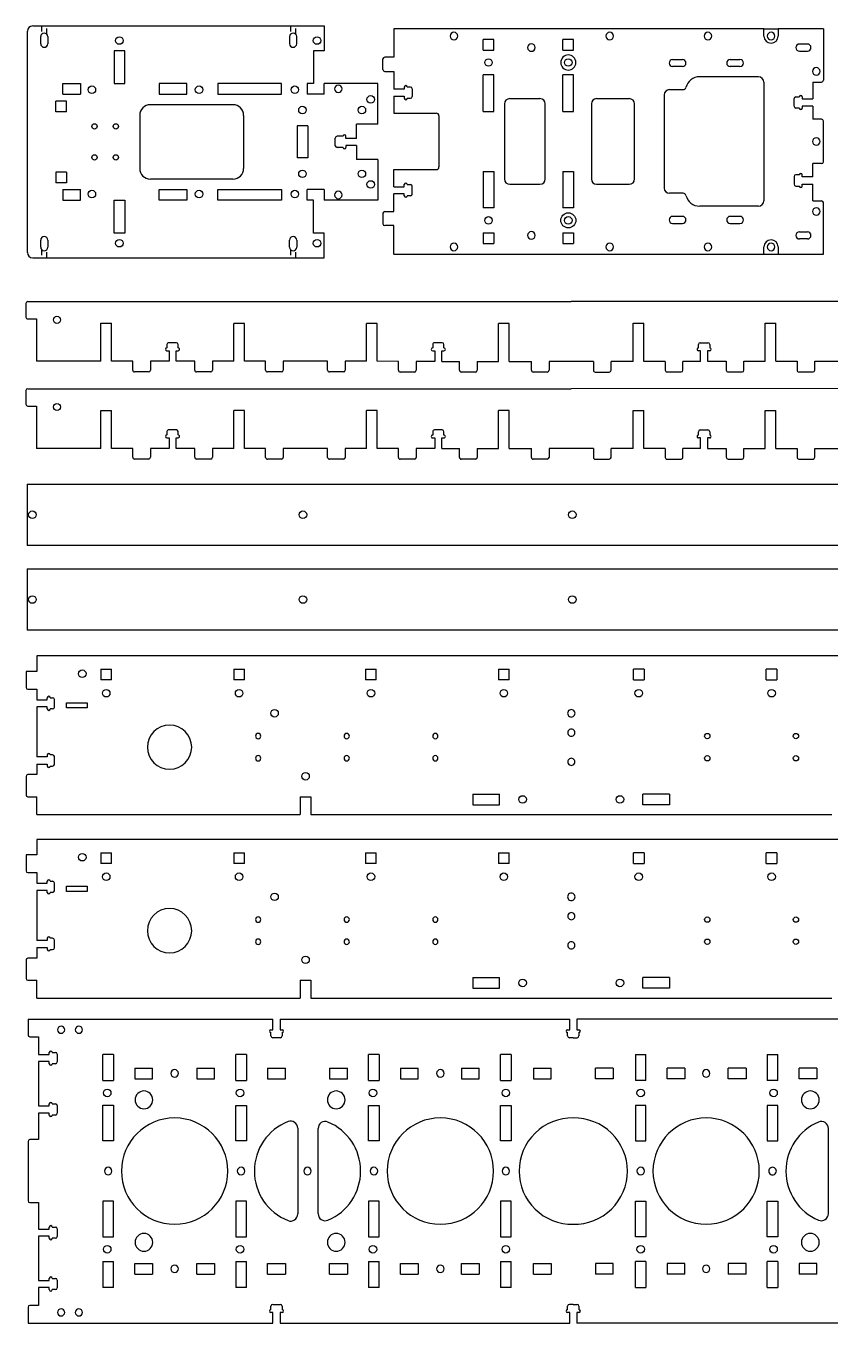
# Model space of a CAD drawing. Header units: millimetres. Extents: x 161 to 1651, y 3490 to 4979.
# Drawn here: x 161 to 1069, y 3490 to 4954 of the extents above; entities that cross this region are included whole.
import ezdxf

# ---------------------------------------------------------------- set-up
doc = ezdxf.new("R2010")
doc.units = ezdxf.units.MM
doc.linetypes.add('HIDDEN', pattern=[9.525, 6.35, -3.175])
doc.layers.get('0').update_dxf_attribs({"color": 253, "lineweight": 70, "true_color": 0x8faf8f})
doc.layers.add('1', color=7, linetype='Continuous')
doc.layers.add('Hidden', color=48, linetype='HIDDEN', lineweight=70, true_color=0x483a05)

msp = doc.modelspace()

# ---------------------------------------------------------------- linework, layer by layer
at = {"color": 48, "lineweight": -3, "true_color": 0x483a05}
for p, q in [((162.6, 4698), (162.6, 4947.7)), ((168.6, 4953.7), (497.6, 4953.7)), ((497.6, 4953.7), (497.6, 4925.7)), ((994.1, 4950.3), (576.1, 4950.3)), ((576.1, 4950.3), (576.1, 4918.4)), ((994.1, 4942.3), (994.1, 4950.3)), ((994.1, 4950.3), (1010.1, 4950.3)), ((1061.1, 4950.3), (1010.1, 4950.3)), ((1010.1, 4950.3), (1010.1, 4942.3)), ((1061.1, 4950.3), (1061.1, 4892.4)), ((177.6, 4933.6), (177.6, 4941.6)), ((185.6, 4941.6), (185.6, 4933.6)), ((458.6, 4941.6), (458.6, 4933.6)), ((466.6, 4933.6), (466.6, 4941.6)), ((689.1, 4938.3), (677.1, 4938.3)), ((677.1, 4926.4), (677.1, 4938.3)), ((689.1, 4926.4), (689.1, 4938.3)), ((779.2, 4938.3), (767.2, 4938.3)), ((767.2, 4926.4), (767.2, 4938.3)), ((779.2, 4926.4), (779.2, 4938.3)), ((1043.1, 4933.3), (1034.1, 4933.3)), ((260.5, 4925.7), (260.5, 4888.7)), ((272.5, 4925.7), (260.5, 4925.7)), ((272.5, 4888.7), (272.5, 4925.7)), ((497.6, 4925.7), (485.6, 4925.7)), ((485.6, 4925.7), (485.6, 4888.7)), ((576.1, 4918.4), (566, 4918.4)), ((677.1, 4926.4), (689.1, 4926.4)), ((767.2, 4926.4), (779.2, 4926.4)), ((1034.1, 4925.3), (1043.1, 4925.3)), ((564, 4904.4), (564, 4916.4)), ((891, 4915.8), (902, 4915.8)), ((902, 4907.8), (891, 4907.8)), ((956, 4915.8), (967, 4915.8)), ((967, 4907.8), (956, 4907.8)), ((566, 4902.4), (576.1, 4902.4)), ((576.1, 4902.4), (576.1, 4882.3)), ((689.1, 4898.4), (677.1, 4898.4)), ((677.1, 4857.3), (677.1, 4898.4)), ((689.1, 4857.3), (689.1, 4898.4)), ((767.2, 4857.3), (767.2, 4898.4)), ((779.2, 4898.4), (767.2, 4898.4)), ((779.2, 4857.3), (779.2, 4898.4)), ((987.9, 4896.3), (921.5, 4896.3)), ((993.9, 4890.3), (993.9, 4756.3)), ((1049.1, 4890.4), (1049.1, 4871.3)), ((1049.1, 4890.4), (1059.1, 4890.4)), ((202.6, 4888.7), (222.6, 4888.7)), ((202.6, 4876.7), (202.6, 4888.7)), ((202.6, 4876.7), (222.6, 4876.7)), ((222.6, 4888.7), (222.6, 4876.7)), ((260.5, 4888.7), (272.5, 4888.7)), ((342.5, 4888.7), (311.5, 4888.7)), ((311.5, 4888.7), (311.5, 4876.7)), ((311.5, 4876.7), (342.5, 4876.7)), ((342.5, 4876.7), (342.5, 4888.7)), ((449.6, 4888.7), (377.4, 4888.7)), ((377.4, 4888.7), (377.4, 4876.7)), ((377.4, 4876.7), (449.6, 4876.7)), ((449.6, 4876.7), (449.6, 4888.7)), ((485.6, 4888.7), (478.6, 4888.7)), ((478.6, 4888.7), (478.6, 4876.7)), ((497.6, 4876.7), (478.6, 4876.7)), ((558.2, 4888.7), (497.6, 4888.7)), ((497.6, 4876.7), (497.6, 4888.7)), ((558.2, 4842.8), (558.2, 4888.7)), ((588.1, 4882.3), (576.1, 4882.3)), ((576.1, 4874.3), (588.1, 4874.3)), ((576.1, 4874.3), (576.1, 4855.2)), ((588.1, 4884.7), (588.1, 4882.3)), ((588.1, 4874.3), (588.1, 4872)), ((595.1, 4884.7), (591.3, 4884.7)), ((597.1, 4882.7), (597.1, 4874)), ((881.5, 4875.8), (881.5, 4770.8)), ((887.5, 4881.8), (903, 4881.8)), ((206.6, 4868.8), (194.6, 4868.8)), ((194.6, 4856.8), (194.6, 4868.8)), ((206.6, 4856.8), (206.6, 4868.8)), ((394.7, 4864.8), (301.4, 4864.8)), ((591.3, 4872), (595.1, 4872)), ((701.1, 4865.7), (701.1, 4781)), ((707.1, 4871.7), (741.2, 4871.7)), ((747.2, 4781), (747.2, 4865.7)), ((799.2, 4865.7), (799.2, 4781)), ((805.2, 4871.7), (842, 4871.7)), ((848, 4781), (848, 4865.7)), ((1028.1, 4863), (1028.1, 4871.7)), ((1030.1, 4873.7), (1033.9, 4873.7)), ((1033.9, 4861), (1030.1, 4861)), ((1037.1, 4873.7), (1037.1, 4871.3)), ((1037.1, 4871.3), (1049.1, 4871.3)), ((1049.1, 4863.3), (1037.1, 4863.3)), ((1037.1, 4863.3), (1037.1, 4861)), ((1049.1, 4863.3), (1049.1, 4848.3)), ((206.6, 4856.8), (194.6, 4856.8)), ((289.4, 4852.8), (289.4, 4792.8)), ((406.7, 4852.8), (406.7, 4792.8)), ((576.1, 4855.2), (624.1, 4855.2)), ((627.1, 4852.2), (627.1, 4794.5)), ((677.1, 4857.3), (689.1, 4857.3)), ((767.2, 4857.3), (779.2, 4857.3)), ((1059.1, 4848.3), (1049.1, 4848.3)), ((1061.1, 4800.3), (1061.1, 4846.3)), ((479.1, 4840.8), (467.1, 4840.8)), ((467.1, 4840.8), (467.1, 4804.8)), ((479.1, 4840.8), (479.1, 4804.8)), ((558.2, 4842.8), (534.2, 4842.8)), ((534.2, 4826.8), (534.2, 4842.8)), ((510.2, 4818.5), (510.2, 4827.2)), ((519, 4829.2), (512.2, 4829.2)), ((519, 4816.5), (512.2, 4816.5)), ((522.2, 4826.8), (522.2, 4829.2)), ((534.2, 4826.8), (522.2, 4826.8)), ((534.2, 4818.8), (522.2, 4818.8)), ((522.2, 4818.8), (522.2, 4816.5)), ((534.2, 4818.8), (534.2, 4802.8)), ((479.1, 4804.8), (467.1, 4804.8)), ((558.2, 4802.8), (534.2, 4802.8)), ((558.2, 4802.8), (558.2, 4757)), ((194.6, 4788.8), (194.6, 4776.8)), ((206.6, 4788.8), (194.6, 4788.8)), ((206.6, 4788.8), (206.6, 4776.8)), ((576.1, 4791.5), (624.1, 4791.5)), ((576.1, 4772.3), (576.1, 4791.5)), ((677.1, 4789.3), (689.1, 4789.3)), ((677.1, 4789.3), (677.1, 4748.3)), ((689.1, 4789.3), (689.1, 4748.3)), ((767.2, 4789.3), (767.2, 4748.3)), ((767.2, 4789.3), (779.2, 4789.3)), ((779.2, 4789.3), (779.2, 4748.3)), ((1049.1, 4783.3), (1049.1, 4798.3)), ((1059.1, 4798.3), (1049.1, 4798.3)), ((206.6, 4776.8), (194.6, 4776.8)), ((394.7, 4780.8), (301.4, 4780.8)), ((576.1, 4772.3), (588.1, 4772.3)), ((588.1, 4772.3), (588.1, 4774.7)), ((591.3, 4774.7), (595.1, 4774.7)), ((597.1, 4764), (597.1, 4772.7)), ((707.1, 4775), (741.2, 4775)), ((805.2, 4775), (842, 4775)), ((1028.1, 4783.7), (1028.1, 4775)), ((1033.9, 4785.7), (1030.1, 4785.7)), ((1030.1, 4773), (1033.9, 4773)), ((1037.1, 4783.3), (1037.1, 4785.7)), ((1049.1, 4783.3), (1037.1, 4783.3)), ((1037.1, 4775.3), (1049.1, 4775.3)), ((1037.1, 4773), (1037.1, 4775.3)), ((1049.1, 4756.3), (1049.1, 4775.3)), ((202.6, 4769), (202.6, 4757)), ((202.6, 4769), (222.6, 4769)), ((222.6, 4757), (222.6, 4769)), ((311.5, 4769), (342.5, 4769)), ((311.5, 4757), (311.5, 4769)), ((342.5, 4769), (342.5, 4757)), ((377.4, 4757), (377.4, 4769)), ((377.4, 4769), (449.6, 4769)), ((449.6, 4769), (449.6, 4757)), ((478.6, 4757), (478.6, 4769)), ((497.6, 4769), (478.6, 4769)), ((497.6, 4769), (497.6, 4757)), ((588.1, 4764.3), (576.1, 4764.3)), ((576.1, 4744.3), (576.1, 4764.3)), ((588.1, 4762), (588.1, 4764.3)), ((595.1, 4762), (591.3, 4762)), ((903, 4764.8), (887.5, 4764.8)), ((202.6, 4757), (222.6, 4757)), ((260.5, 4757), (272.5, 4757)), ((260.5, 4720), (260.5, 4757)), ((272.5, 4757), (272.5, 4720)), ((342.5, 4757), (311.5, 4757)), ((449.6, 4757), (377.4, 4757)), ((485.6, 4757), (478.6, 4757)), ((485.6, 4720), (485.6, 4757)), ((558.2, 4757), (497.6, 4757)), ((566, 4744.3), (576.1, 4744.3)), ((689.1, 4748.3), (677.1, 4748.3)), ((779.2, 4748.3), (767.2, 4748.3)), ((987.9, 4750.3), (921.5, 4750.3)), ((1049.1, 4756.3), (1059.1, 4756.3)), ((1061.1, 4696.3), (1061.1, 4754.3)), ((564, 4742.3), (564, 4730.3)), ((576.1, 4728.3), (566, 4728.3)), ((576.1, 4696.3), (576.1, 4728.3)), ((902, 4738.8), (891, 4738.8)), ((891, 4730.8), (902, 4730.8)), ((967, 4738.8), (956, 4738.8)), ((956, 4730.8), (967, 4730.8)), ((272.5, 4720), (260.5, 4720)), ((497.6, 4720), (485.6, 4720)), ((497.6, 4692), (497.6, 4720)), ((677.1, 4720.3), (689.1, 4720.3)), ((677.1, 4720.3), (677.1, 4708.3)), ((689.1, 4720.3), (689.1, 4708.3)), ((767.2, 4720.3), (779.2, 4720.3)), ((767.2, 4720.3), (767.2, 4708.3)), ((779.2, 4720.3), (779.2, 4708.3)), ((1034.1, 4721.3), (1043.1, 4721.3)), ((1043.1, 4713.3), (1034.1, 4713.3)), ((177.6, 4704), (177.6, 4712)), ((185.6, 4712), (185.6, 4704)), ((458.6, 4704), (458.6, 4712)), ((466.6, 4712), (466.6, 4704)), ((677.1, 4708.3), (689.1, 4708.3)), ((767.2, 4708.3), (779.2, 4708.3)), ((994.1, 4696.3), (994.1, 4704.3)), ((1010.1, 4704.3), (1010.1, 4696.3)), ((168.6, 4692), (497.6, 4692)), ((576.1, 4696.3), (994.1, 4696.3)), ((994.1, 4696.3), (1010.1, 4696.3)), ((1010.1, 4696.3), (1061.1, 4696.3))]:
    msp.add_line(p, q, dxfattribs=at)
at = {"color": 158, "lineweight": -3, "true_color": 0x052648}
for p, q in [((162.2, 4436.7), (1393.2, 4436.7)), ((162.2, 4436.7), (162.2, 4367.5)), ((1393.2, 4367.5), (162.2, 4367.5)), ((162.2, 4341), (1393.2, 4341)), ((162.2, 4341), (162.2, 4271.9)), ((1393.2, 4271.9), (162.2, 4271.9)), ((1380.1, 4242.7), (173.1, 4242.7)), ((173.1, 4242.7), (173.1, 4225.2)), ((173.1, 4225.2), (161.1, 4225.2)), ((161.1, 4225.2), (161.1, 4207.2)), ((245.6, 4227.7), (245.6, 4215.7)), ((245.6, 4227.7), (257.6, 4227.7)), ((257.6, 4215.7), (245.6, 4215.7)), ((257.6, 4215.7), (257.6, 4227.7)), ((395.6, 4227.7), (395.6, 4215.7)), ((395.6, 4227.7), (407.6, 4227.7)), ((407.6, 4215.7), (395.6, 4215.7)), ((407.6, 4215.7), (407.6, 4227.7)), ((544.4, 4227.7), (544.4, 4215.7)), ((544.4, 4227.7), (556.4, 4227.7)), ((556.4, 4215.7), (544.4, 4215.7)), ((556.4, 4215.7), (556.4, 4227.7)), ((694.4, 4227.7), (694.4, 4215.7)), ((694.4, 4227.7), (706.4, 4227.7)), ((706.4, 4215.7), (694.4, 4215.7)), ((706.4, 4215.7), (706.4, 4227.7)), ((846.7, 4215.7), (846.7, 4227.7)), ((858.7, 4227.7), (846.7, 4227.7)), ((846.7, 4215.7), (858.7, 4215.7)), ((858.7, 4227.7), (858.7, 4215.7)), ((996.7, 4215.7), (996.7, 4227.7)), ((1008.7, 4227.7), (996.7, 4227.7)), ((996.7, 4215.7), (1008.7, 4215.7)), ((1008.7, 4227.7), (1008.7, 4215.7)), ((163.1, 4205.2), (173.1, 4205.2)), ((173.1, 4205.2), (173.1, 4193.2)), ((173.1, 4193.2), (185.1, 4193.2)), ((185.1, 4193.2), (185.1, 4195.6)), ((188.3, 4195.6), (191.1, 4195.6)), ((193.1, 4184.9), (193.1, 4193.6)), ((206.7, 4184), (206.7, 4190)), ((206.7, 4190), (230.2, 4190)), ((230.2, 4190), (230.2, 4184)), ((185.1, 4185.2), (173.1, 4185.2)), ((173.1, 4185.2), (173.1, 4128.8)), ((185.1, 4182.9), (185.1, 4185.2)), ((191.1, 4182.9), (188.3, 4182.9)), ((230.2, 4184), (206.7, 4184)), ((185.1, 4128.8), (173.1, 4128.8)), ((185.1, 4131.1), (185.1, 4128.8)), ((191.1, 4131.1), (188.3, 4131.1)), ((193.1, 4120.4), (193.1, 4129.1)), ((173.1, 4120.8), (185.1, 4120.8)), ((173.1, 4120.8), (173.1, 4108.8)), ((185.1, 4120.8), (185.1, 4118.4)), ((188.3, 4118.4), (191.1, 4118.4)), ((161.1, 4106.8), (161.1, 4085.8)), ((173.1, 4108.8), (163.1, 4108.8)), ((665.6, 4086.8), (665.6, 4074.8)), ((665.6, 4086.8), (695.6, 4086.8)), ((695.6, 4074.8), (695.6, 4086.8)), ((887.5, 4086.8), (857.5, 4086.8)), ((857.5, 4074.8), (857.5, 4086.8)), ((887.5, 4086.8), (887.5, 4074.8)), ((163.1, 4083.8), (173.1, 4083.8)), ((173.1, 4063.8), (173.1, 4083.8)), ((470.6, 4083.8), (470.6, 4063.8)), ((470.6, 4083.8), (482.6, 4083.8)), ((482.6, 4083.8), (482.6, 4063.8)), ((665.6, 4074.8), (695.6, 4074.8)), ((887.5, 4074.8), (857.5, 4074.8)), ((173.1, 4063.8), (470.6, 4063.8)), ((482.6, 4063.8), (1070.6, 4063.8)), ((1380.1, 4035.6), (173.1, 4035.6)), ((173.1, 4035.6), (173.1, 4018.2)), ((173.1, 4018.2), (161.1, 4018.2)), ((161.1, 4018.2), (161.1, 4000.2)), ((245.6, 4020.6), (245.6, 4008.6)), ((245.6, 4020.6), (257.6, 4020.6)), ((257.6, 4008.6), (257.6, 4020.6)), ((395.6, 4020.6), (395.6, 4008.6)), ((395.6, 4020.6), (407.6, 4020.6)), ((407.6, 4008.6), (407.6, 4020.6)), ((544.4, 4020.6), (544.4, 4008.6)), ((544.4, 4020.6), (556.4, 4020.6)), ((556.4, 4008.6), (556.4, 4020.6)), ((694.4, 4020.6), (694.4, 4008.6)), ((694.4, 4020.6), (706.4, 4020.6)), ((706.4, 4008.6), (706.4, 4020.6)), ((846.7, 4008.6), (846.7, 4020.6)), ((858.7, 4020.6), (846.7, 4020.6)), ((858.7, 4020.6), (858.7, 4008.6)), ((996.7, 4008.6), (996.7, 4020.6)), ((1008.7, 4020.6), (996.7, 4020.6)), ((1008.7, 4020.6), (1008.7, 4008.6)), ((163.1, 3998.2), (173.1, 3998.2)), ((173.1, 3998.2), (173.1, 3986.2)), ((257.6, 4008.6), (245.6, 4008.6)), ((407.6, 4008.6), (395.6, 4008.6)), ((556.4, 4008.6), (544.4, 4008.6)), ((706.4, 4008.6), (694.4, 4008.6)), ((846.7, 4008.6), (858.7, 4008.6)), ((996.7, 4008.6), (1008.7, 4008.6)), ((173.1, 3986.2), (185.1, 3986.2)), ((185.1, 3986.2), (185.1, 3988.5)), ((188.3, 3988.5), (191.1, 3988.5)), ((193.1, 3977.8), (193.1, 3986.5)), ((206.7, 3976.9), (206.7, 3982.9)), ((206.7, 3982.9), (230.2, 3982.9)), ((230.2, 3982.9), (230.2, 3976.9)), ((185.1, 3978.2), (173.1, 3978.2)), ((173.1, 3978.2), (173.1, 3921.7)), ((185.1, 3975.8), (185.1, 3978.2)), ((191.1, 3975.8), (188.3, 3975.8)), ((230.2, 3976.9), (206.7, 3976.9)), ((185.1, 3924.1), (185.1, 3921.7)), ((191.1, 3924.1), (188.3, 3924.1)), ((185.1, 3921.7), (173.1, 3921.7)), ((173.1, 3913.7), (185.1, 3913.7)), ((173.1, 3913.7), (173.1, 3901.7)), ((185.1, 3913.7), (185.1, 3911.4)), ((188.3, 3911.4), (191.1, 3911.4)), ((193.1, 3913.4), (193.1, 3922.1)), ((161.1, 3899.7), (161.1, 3878.7)), ((173.1, 3901.7), (163.1, 3901.7)), ((665.6, 3879.7), (665.6, 3867.7)), ((665.6, 3879.7), (695.6, 3879.7)), ((695.6, 3867.7), (695.6, 3879.7)), ((887.5, 3879.7), (857.5, 3879.7)), ((857.5, 3867.7), (857.5, 3879.7)), ((887.5, 3879.7), (887.5, 3867.7)), ((163.1, 3876.7), (173.1, 3876.7)), ((173.1, 3856.7), (173.1, 3876.7)), ((470.6, 3876.7), (470.6, 3856.7)), ((470.6, 3876.7), (482.6, 3876.7)), ((482.6, 3876.7), (482.6, 3856.7)), ((665.6, 3867.7), (695.6, 3867.7)), ((887.5, 3867.7), (857.5, 3867.7)), ((173.1, 3856.7), (470.6, 3856.7)), ((482.6, 3856.7), (1070.6, 3856.7)), ((163.3, 3832.9), (439.8, 3832.9)), ((163.3, 3832.9), (163.3, 3814.9)), ((437.5, 3820.9), (439.8, 3820.9)), ((439.8, 3820.9), (439.8, 3832.9)), ((447.8, 3832.9), (447.8, 3820.9)), ((447.8, 3832.9), (774.8, 3832.9)), ((447.8, 3820.9), (450.2, 3820.9)), ((772.4, 3820.9), (774.8, 3820.9)), ((774.8, 3820.9), (774.8, 3832.9)), ((1109.8, 3832.9), (782.9, 3832.9)), ((782.9, 3832.9), (782.9, 3820.9)), ((782.9, 3820.9), (785.2, 3820.9)), ((165.3, 3812.9), (175.3, 3812.9)), ((175.3, 3812.9), (175.3, 3792.9)), ((437.5, 3813.9), (437.5, 3817.7)), ((448.2, 3811.9), (439.5, 3811.9)), ((450.2, 3817.7), (450.2, 3813.9)), ((772.4, 3813.9), (772.4, 3817.7)), ((778.8, 3811.9), (774.4, 3811.9)), ((778.8, 3811.9), (783.2, 3811.9)), ((785.2, 3817.7), (785.2, 3813.9)), ((175.3, 3792.9), (187.3, 3792.9)), ((187.3, 3792.9), (187.3, 3795.3)), ((190.5, 3795.3), (194.3, 3795.3)), ((196.3, 3793.3), (196.3, 3784.6)), ((259.8, 3793), (247.8, 3793)), ((247.8, 3763.7), (247.8, 3793)), ((259.8, 3793), (259.8, 3763.7)), ((397.8, 3763.6), (397.8, 3792.9)), ((409.8, 3792.9), (397.8, 3792.9)), ((409.8, 3792.9), (409.8, 3763.6)), ((559.8, 3792.9), (547.8, 3792.9)), ((547.8, 3763.6), (547.8, 3792.9)), ((559.8, 3792.9), (559.8, 3763.6)), ((708.7, 3792.9), (696.7, 3792.9)), ((696.7, 3763.6), (696.7, 3792.9)), ((708.7, 3792.9), (708.7, 3763.6)), ((848.9, 3792.9), (848.9, 3763.6)), ((848.9, 3792.9), (860.9, 3792.9)), ((860.9, 3763.6), (860.9, 3792.9)), ((997.8, 3792.9), (997.8, 3763.6)), ((997.8, 3792.9), (1009.8, 3792.9)), ((1009.8, 3763.6), (1009.8, 3792.9)), ((187.3, 3784.9), (175.3, 3784.9)), ((175.3, 3784.9), (175.3, 3734.9)), ((187.3, 3782.6), (187.3, 3784.9)), ((194.3, 3782.6), (190.5, 3782.6)), ((283.8, 3777.7), (283.8, 3765.7)), ((283.8, 3777.7), (303.8, 3777.7)), ((303.8, 3765.7), (303.8, 3777.7)), ((353.8, 3777.7), (353.8, 3765.7)), ((353.8, 3777.7), (373.8, 3777.7)), ((373.8, 3765.7), (373.8, 3777.7)), ((433.8, 3777.7), (433.8, 3765.7)), ((433.8, 3777.7), (453.8, 3777.7)), ((453.8, 3765.7), (453.8, 3777.7)), ((503.8, 3777.7), (503.8, 3765.7)), ((503.8, 3777.7), (523.8, 3777.7)), ((523.8, 3765.7), (523.8, 3777.7)), ((583.8, 3777.7), (603.8, 3777.7)), ((583.8, 3777.7), (583.8, 3765.7)), ((603.8, 3765.7), (603.8, 3777.7)), ((652.7, 3777.7), (652.7, 3765.7)), ((652.7, 3777.7), (672.7, 3777.7)), ((672.7, 3765.7), (672.7, 3777.7)), ((733.8, 3777.7), (753.8, 3777.7)), ((733.8, 3777.7), (733.8, 3765.7)), ((753.8, 3765.7), (753.8, 3777.7)), ((803.8, 3765.7), (803.8, 3777.7)), ((823.8, 3777.7), (803.8, 3777.7)), ((823.8, 3777.7), (823.8, 3765.7)), ((904.9, 3777.7), (884.9, 3777.7)), ((884.9, 3765.7), (884.9, 3777.7)), ((904.9, 3777.7), (904.9, 3765.7)), ((953.8, 3765.7), (953.8, 3777.7)), ((973.8, 3777.7), (953.8, 3777.7)), ((973.8, 3777.7), (973.8, 3765.7)), ((1053.8, 3777.7), (1033.8, 3777.7)), ((1033.8, 3765.7), (1033.8, 3777.7)), ((1053.8, 3777.7), (1053.8, 3765.7)), ((247.8, 3763.7), (259.8, 3763.7)), ((283.8, 3765.7), (303.8, 3765.7)), ((353.8, 3765.7), (373.8, 3765.7)), ((397.8, 3763.6), (409.8, 3763.6)), ((433.8, 3765.7), (453.8, 3765.7)), ((503.8, 3765.7), (523.8, 3765.7)), ((547.8, 3763.6), (559.8, 3763.6)), ((583.8, 3765.7), (603.8, 3765.7)), ((652.7, 3765.7), (672.7, 3765.7)), ((696.7, 3763.6), (708.7, 3763.6)), ((733.8, 3765.7), (753.8, 3765.7)), ((823.8, 3765.7), (803.8, 3765.7)), ((860.9, 3763.6), (848.9, 3763.6)), ((904.9, 3765.7), (884.9, 3765.7)), ((973.8, 3765.7), (953.8, 3765.7)), ((1009.8, 3763.6), (997.8, 3763.6)), ((1053.8, 3765.7), (1033.8, 3765.7)), ((175.3, 3734.9), (187.3, 3734.9)), ((187.3, 3734.9), (187.3, 3737.3)), ((190.5, 3737.3), (194.3, 3737.3)), ((196.3, 3735.3), (196.3, 3726.6)), ((247.8, 3735.7), (259.8, 3735.7)), ((247.8, 3695.5), (247.8, 3735.7)), ((259.8, 3735.7), (259.8, 3695.5)), ((397.8, 3735.6), (409.8, 3735.6)), ((397.8, 3695.4), (397.8, 3735.6)), ((409.8, 3735.6), (409.8, 3695.4)), ((547.8, 3735.6), (559.8, 3735.6)), ((547.8, 3695.4), (547.8, 3735.6)), ((559.8, 3735.6), (559.8, 3695.4)), ((696.7, 3735.6), (708.7, 3735.6)), ((696.7, 3695.4), (696.7, 3735.6)), ((708.7, 3735.6), (708.7, 3695.4)), ((848.9, 3735.6), (848.9, 3695.4)), ((860.9, 3735.6), (848.9, 3735.6)), ((860.9, 3695.4), (860.9, 3735.6)), ((997.8, 3735.6), (997.8, 3695.4)), ((1009.8, 3735.6), (997.8, 3735.6)), ((1009.8, 3695.4), (1009.8, 3735.6)), ((187.3, 3726.9), (175.3, 3726.9)), ((175.3, 3726.9), (175.3, 3696.9)), ((187.3, 3724.6), (187.3, 3726.9)), ((194.3, 3724.6), (190.5, 3724.6)), ((467.8, 3709.8), (467.8, 3613)), ((490.8, 3613.4), (490.8, 3709.4)), ((1066.8, 3613.4), (1066.8, 3709.4)), ((163.3, 3694.9), (163.3, 3661.4)), ((175.3, 3696.9), (165.3, 3696.9)), ((259.8, 3695.5), (247.8, 3695.5)), ((409.8, 3695.4), (397.8, 3695.4)), ((559.8, 3695.4), (547.8, 3695.4)), ((708.7, 3695.4), (696.7, 3695.4)), ((848.9, 3695.4), (860.9, 3695.4)), ((997.8, 3695.4), (1009.8, 3695.4)), ((163.3, 3661.4), (163.3, 3627.9)), ((165.3, 3625.9), (175.3, 3625.9)), ((175.3, 3625.9), (175.3, 3595.9)), ((259.8, 3627.4), (247.8, 3627.4)), ((247.8, 3627.4), (247.8, 3587.2)), ((259.8, 3587.2), (259.8, 3627.4)), ((409.8, 3627.4), (397.8, 3627.4)), ((397.8, 3627.4), (397.8, 3587.2)), ((409.8, 3587.2), (409.8, 3627.4)), ((559.8, 3627.4), (547.8, 3627.4)), ((547.8, 3627.4), (547.8, 3587.2)), ((559.8, 3587.2), (559.8, 3627.4)), ((708.7, 3627.4), (696.7, 3627.4)), ((696.7, 3627.4), (696.7, 3587.2)), ((708.7, 3587.2), (708.7, 3627.4)), ((848.9, 3587.2), (848.9, 3627.4)), ((848.9, 3627.4), (860.9, 3627.4)), ((860.9, 3627.4), (860.9, 3587.2)), ((997.8, 3587.2), (997.8, 3627.4)), ((997.8, 3627.4), (1009.8, 3627.4)), ((1009.8, 3627.4), (1009.8, 3587.2)), ((175.3, 3595.9), (187.3, 3595.9)), ((187.3, 3587.9), (175.3, 3587.9)), ((175.3, 3587.9), (175.3, 3537.9)), ((187.3, 3595.9), (187.3, 3598.3)), ((187.3, 3585.6), (187.3, 3587.9)), ((190.5, 3598.3), (194.3, 3598.3)), ((196.3, 3596.3), (196.3, 3587.6)), ((247.8, 3587.2), (259.8, 3587.2)), ((397.8, 3587.2), (409.8, 3587.2)), ((547.8, 3587.2), (559.8, 3587.2)), ((696.7, 3587.2), (708.7, 3587.2)), ((860.9, 3587.2), (848.9, 3587.2)), ((1009.8, 3587.2), (997.8, 3587.2)), ((194.3, 3585.6), (190.5, 3585.6)), ((247.8, 3559.2), (259.8, 3559.2)), ((247.8, 3559.2), (247.8, 3529.9)), ((259.8, 3529.9), (259.8, 3559.2)), ((283.8, 3545.1), (283.8, 3557.1)), ((283.8, 3557.1), (303.8, 3557.1)), ((303.8, 3557.1), (303.8, 3545.1)), ((353.8, 3545.1), (353.8, 3557.1)), ((353.8, 3557.1), (373.8, 3557.1)), ((373.8, 3557.1), (373.8, 3545.1)), ((397.8, 3559.2), (397.8, 3529.9)), ((397.8, 3559.2), (409.8, 3559.2)), ((409.8, 3529.9), (409.8, 3559.2)), ((433.8, 3545.1), (433.8, 3557.1)), ((433.8, 3557.1), (453.8, 3557.1)), ((453.8, 3557.1), (453.8, 3545.1)), ((503.8, 3545.1), (503.8, 3557.1)), ((503.8, 3557.1), (523.8, 3557.1)), ((523.8, 3557.1), (523.8, 3545.1)), ((547.8, 3559.2), (559.8, 3559.2)), ((547.8, 3559.2), (547.8, 3529.9)), ((559.8, 3529.9), (559.8, 3559.2)), ((583.8, 3557.1), (603.8, 3557.1)), ((583.8, 3545.1), (583.8, 3557.1)), ((603.8, 3557.1), (603.8, 3545.1)), ((652.7, 3545.1), (652.7, 3557.1)), ((652.7, 3557.1), (672.7, 3557.1)), ((672.7, 3557.1), (672.7, 3545.1)), ((696.7, 3559.2), (708.7, 3559.2)), ((696.7, 3559.2), (696.7, 3529.9)), ((708.7, 3529.9), (708.7, 3559.2)), ((733.8, 3557.1), (753.8, 3557.1)), ((733.8, 3545.1), (733.8, 3557.1)), ((753.8, 3557.1), (753.8, 3545.1)), ((803.8, 3557.1), (803.8, 3545.1)), ((823.8, 3557.1), (803.8, 3557.1)), ((823.8, 3545.1), (823.8, 3557.1)), ((848.9, 3529.9), (848.9, 3559.2)), ((860.9, 3559.2), (848.9, 3559.2)), ((860.9, 3559.2), (860.9, 3529.9)), ((904.9, 3557.1), (884.9, 3557.1)), ((884.9, 3557.1), (884.9, 3545.1)), ((904.9, 3545.1), (904.9, 3557.1)), ((953.8, 3557.1), (953.8, 3545.1)), ((973.8, 3557.1), (953.8, 3557.1)), ((973.8, 3545.1), (973.8, 3557.1)), ((997.8, 3529.9), (997.8, 3559.2)), ((1009.8, 3559.2), (997.8, 3559.2)), ((1009.8, 3559.2), (1009.8, 3529.9)), ((1053.8, 3557.1), (1033.8, 3557.1)), ((1033.8, 3557.1), (1033.8, 3545.1)), ((1053.8, 3545.1), (1053.8, 3557.1)), ((283.8, 3545.1), (303.8, 3545.1)), ((353.8, 3545.1), (373.8, 3545.1)), ((433.8, 3545.1), (453.8, 3545.1)), ((503.8, 3545.1), (523.8, 3545.1)), ((583.8, 3545.1), (603.8, 3545.1)), ((652.7, 3545.1), (672.7, 3545.1)), ((733.8, 3545.1), (753.8, 3545.1)), ((823.8, 3545.1), (803.8, 3545.1)), ((904.9, 3545.1), (884.9, 3545.1)), ((973.8, 3545.1), (953.8, 3545.1)), ((1053.8, 3545.1), (1033.8, 3545.1)), ((175.3, 3537.9), (187.3, 3537.9)), ((187.3, 3529.9), (175.3, 3529.9)), ((175.3, 3529.9), (175.3, 3509.9)), ((187.3, 3537.9), (187.3, 3540.3)), ((187.3, 3527.6), (187.3, 3529.9)), ((190.5, 3540.3), (194.3, 3540.3)), ((196.3, 3538.3), (196.3, 3529.6)), ((259.8, 3529.9), (247.8, 3529.9)), ((409.8, 3529.9), (397.8, 3529.9)), ((559.8, 3529.9), (547.8, 3529.9)), ((708.7, 3529.9), (696.7, 3529.9)), ((848.9, 3529.9), (860.9, 3529.9)), ((997.8, 3529.9), (1009.8, 3529.9)), ((194.3, 3527.6), (190.5, 3527.6)), ((163.3, 3507.9), (163.3, 3489.9)), ((175.3, 3509.9), (165.3, 3509.9)), ((437.5, 3505.1), (437.5, 3508.9)), ((439.8, 3501.9), (437.5, 3501.9)), ((439.5, 3510.9), (448.2, 3510.9)), ((439.8, 3489.9), (439.8, 3501.9)), ((447.8, 3501.9), (447.8, 3489.9)), ((450.2, 3501.9), (447.8, 3501.9)), ((450.2, 3508.9), (450.2, 3505.1)), ((772.4, 3505.1), (772.4, 3508.9)), ((774.8, 3501.9), (772.4, 3501.9)), ((778.8, 3510.9), (774.4, 3510.9)), ((774.8, 3489.9), (774.8, 3501.9)), ((778.8, 3510.9), (783.2, 3510.9)), ((782.9, 3501.9), (782.9, 3489.9)), ((785.2, 3501.9), (782.9, 3501.9)), ((785.2, 3508.9), (785.2, 3505.1)), ((163.3, 3489.9), (439.8, 3489.9)), ((447.8, 3489.9), (774.8, 3489.9)), ((1109.8, 3489.9), (782.9, 3489.9))]:
    msp.add_line(p, q, dxfattribs=at)
at = {"color": 48, "lineweight": -3, "true_color": 0x483a05}
for centre, radius in [((266.5, 4937.2), 4.25), ((489.6, 4937.2), 4.25), ((683.1, 4912.4), 4.25), ((773.2, 4912.4), 4.25), ((235.4, 4881.7), 4.25), ((356.4, 4881.7), 4.25), ((464.5, 4881.7), 4.25), ((550.2, 4870.8), 4.25), ((473.1, 4858.8), 4.25), ((540.2, 4858.8), 4.25), ((238.4, 4840.3), 3), ((262.4, 4840.3), 3), ((238.4, 4805.3), 3), ((262.4, 4805.3), 3), ((473.1, 4786.8), 4.25), ((540.2, 4786.8), 4.25), ((550.2, 4774.8), 4.25), ((235.4, 4764), 4.25), ((356.4, 4764), 4.25), ((464.5, 4764), 4.25), ((773.2, 4734.3), 8.5), ((683.1, 4734.3), 4.25), ((773.2, 4734.3), 4.25), ((266.5, 4708.5), 4.25), ((489.6, 4708.5), 4.25)]:
    msp.add_circle(centre, radius, dxfattribs=at)
at = {"color": 48, "lineweight": -3, "true_color": 0x483a05, "extrusion": (2.97153e-16, -6.51768e-15, -1)}
for centre, radius in [((-644.1, 4942.3), 4.25), ((-731.5, 4929.3), 4.25), ((-820, 4942.3), 4.25), ((-930.8, 4942.3), 4.25), ((-1002.1, 4942.3), 4.25), ((-773.2, 4912.4), 8.5), ((-1053.1, 4902.4), 4.25), ((-1053.1, 4823.3), 4.25), ((-1053.1, 4744.3), 4.25), ((-731.5, 4717.3), 4.25), ((-644.1, 4704.3), 4.25), ((-820, 4704.3), 4.25), ((-930.8, 4704.3), 4.25), ((-1002.1, 4704.3), 4.25)]:
    msp.add_circle(centre, radius, dxfattribs=at)
at = {"color": 48, "lineweight": -3, "true_color": 0x483a05, "extrusion": (7.51081e-17, -1.93112e-15, -1)}
for centre in [(-513.6, 4882.7), (-513.6, 4763)]:
    msp.add_circle(centre, 4.25, dxfattribs=at)
at = {"color": 158, "lineweight": -3, "true_color": 0x052648}
for centre, radius in [((168.2, 4402.1), 4.25), ((473.7, 4402.1), 4.25), ((777.7, 4402.1), 4.25), ((168.2, 4306.4), 4.25), ((473.7, 4306.4), 4.25), ((777.7, 4306.4), 4.25), ((224.6, 4222.7), 4.25), ((251.6, 4200.7), 4.25), ((401.6, 4200.7), 4.25), ((550.4, 4200.7), 4.25), ((700.4, 4200.7), 4.25), ((852.7, 4200.7), 4.25), ((1002.7, 4200.7), 4.25), ((441.6, 4178), 4.25), ((930.1, 4152.3), 3), ((1030.1, 4152.3), 3), ((930.1, 4127.3), 3), ((1030.1, 4127.3), 3), ((476.6, 4106.9), 4.25), ((721.6, 4080.8), 4.25), ((831.5, 4080.8), 4.25), ((224.6, 4015.6), 4.25), ((251.6, 3993.6), 4.25), ((401.6, 3993.6), 4.25), ((550.4, 3993.6), 4.25), ((700.4, 3993.6), 4.25), ((852.7, 3993.6), 4.25), ((1002.7, 3993.6), 4.25), ((441.6, 3970.9), 4.25), ((930.1, 3945.2), 3), ((1030.1, 3945.2), 3), ((930.1, 3920.2), 3), ((1030.1, 3920.2), 3), ((476.6, 3899.8), 4.25), ((721.6, 3873.7), 4.25), ((831.5, 3873.7), 4.25), ((252.7, 3749.6), 4.25), ((402.7, 3749.6), 4.25), ((552.7, 3749.6), 4.25), ((702.7, 3749.6), 4.25), ((854.9, 3749.6), 4.25), ((1004.9, 3749.6), 4.25), ((252.7, 3573.2), 4.25), ((402.7, 3573.2), 4.25), ((552.7, 3573.2), 4.25), ((702.7, 3573.2), 4.25), ((854.9, 3573.2), 4.25), ((1004.9, 3573.2), 4.25)]:
    msp.add_circle(centre, radius, dxfattribs=at)
at = {"color": 158, "lineweight": -3, "true_color": 0x052648, "extrusion": (-3.43925e-15, -5.55112e-17, -1)}
for centre, radius in [((-323.1, 4139.8), 25), ((-423.1, 4152.3), 3), ((-523.1, 4152.3), 3), ((-623.1, 4152.3), 3), ((-423.1, 4127.3), 3), ((-523.1, 4127.3), 3), ((-623.1, 4127.3), 3), ((-323.1, 3932.7), 25), ((-423.1, 3945.2), 3), ((-523.1, 3945.2), 3), ((-623.1, 3945.2), 3), ((-423.1, 3920.2), 3), ((-523.1, 3920.2), 3), ((-623.1, 3920.2), 3)]:
    msp.add_circle(centre, radius, dxfattribs=at)
at = {"color": 158, "lineweight": -3, "true_color": 0x052648, "extrusion": (7.21515e-15, -5.5514e-17, -1)}
for centre in [(-200.7, 3820.9), (-220.7, 3820.9)]:
    msp.add_circle(centre, 4, dxfattribs=at)
at = {"color": 158, "lineweight": -3, "true_color": 0x052648, "extrusion": (-5.63649e-15, -5.55112e-17, -1)}
for centre in [(-328.8, 3771.7), (-628.8, 3771.7), (-928.8, 3771.7), (-478.8, 3661.4), (-328.8, 3551.1), (-628.8, 3551.1), (-928.8, 3551.1)]:
    msp.add_circle(centre, 4.25, dxfattribs=at)
at = {"color": 158, "lineweight": -3, "true_color": 0x052648, "extrusion": (1.75209e-15, -5.55121e-17, -1)}
msp.add_circle((-294.2, 3741.8), 10, dxfattribs=at)
at = {"color": 158, "lineweight": -3, "true_color": 0x052648, "extrusion": (1.77584e-15, -5.55121e-17, -1)}
msp.add_circle((-511.2, 3741.8), 10, dxfattribs=at)
at = {"color": 158, "lineweight": -3, "true_color": 0x052648, "extrusion": (-1.30488e-14, -5.55087e-17, -1)}
msp.add_circle((-1046.4, 3741.8), 10, dxfattribs=at)
at = {"color": 158, "lineweight": -3, "true_color": 0x052648, "extrusion": (1.75209e-15, -5.55119e-17, -1)}
msp.add_circle((-294.2, 3581), 10, dxfattribs=at)
at = {"color": 158, "lineweight": -3, "true_color": 0x052648, "extrusion": (1.77584e-15, -5.55119e-17, -1)}
msp.add_circle((-511.2, 3581), 10, dxfattribs=at)
at = {"color": 158, "lineweight": -3, "true_color": 0x052648, "extrusion": (-1.30488e-14, -5.55119e-17, -1)}
msp.add_circle((-1046.4, 3581), 10, dxfattribs=at)
at = {"color": 158, "lineweight": -3, "true_color": 0x052648, "extrusion": (7.21515e-15, -5.55112e-17, -1)}
for centre in [(-200.7, 3501.9), (-220.7, 3501.9)]:
    msp.add_circle(centre, 4, dxfattribs=at)
at = {"color": 48, "lineweight": -3, "true_color": 0x483a05}
for centre, radius, start, end in [((168.6, 4947.7), 6, 90, 180), ((181.6, 4941.6), 4, 0, 180), ((181.6, 4933.6), 4, 180, 0), ((462.6, 4941.6), 4, 0, 180), ((462.6, 4933.6), 4, 180, 0), ((1002.1, 4942.3), 8, 180, 0), ((1034.1, 4929.3), 4, 90, 270), ((1043.1, 4929.3), 4, 270, 90), ((566, 4916.4), 2, 90, 180), ((566, 4904.4), 2, 180, 270), ((891, 4911.8), 4, 90, 270), ((902, 4911.8), 4, 270, 90), ((956, 4911.8), 4, 90, 270), ((967, 4911.8), 4, 270, 90), ((921.5, 4880.3), 16, 90, 166.3084), ((987.9, 4890.3), 6, 0, 90), ((1059.1, 4892.4), 2, 270, 0), ((589.7, 4884.7), 1.6, 0, 180), ((595.1, 4882.7), 2, 0, 90), ((887.5, 4875.8), 6, 90, 180), ((903, 4884.8), 3, 270, 346.3084), ((1035.5, 4873.7), 1.6, 0, 180), ((301.4, 4852.8), 12, 90, 180), ((394.7, 4852.8), 12, 0, 90), ((589.7, 4872), 1.6, 180, 360), ((595.1, 4874), 2, 270, 0), ((707.1, 4865.7), 6, 90, 180), ((741.2, 4865.7), 6, 0, 90), ((805.2, 4865.7), 6, 90, 180), ((842, 4865.7), 6, 0, 90), ((1030.1, 4871.7), 2, 90, 180), ((1030.1, 4863), 2, 180, 270), ((1035.5, 4861), 1.6, 180, 0), ((624.1, 4852.2), 3, 0, 90), ((1059.1, 4846.3), 2, 360, 90), ((520.6, 4829.2), 1.6, 90, 180), ((520.6, 4829.2), 1.6, 0, 90), ((512.2, 4827.2), 2, 90, 180), ((512.2, 4818.5), 2, 180, 270), ((520.6, 4816.5), 1.6, 180, 270), ((520.6, 4816.5), 1.6, 270, 0), ((301.4, 4792.8), 12, 180, 270), ((394.7, 4792.8), 12, 270, 360), ((624.1, 4794.5), 3, 270, 0), ((1035.5, 4785.7), 1.6, 0, 180), ((1059.1, 4800.3), 2, 270, 0), ((589.7, 4774.7), 1.6, 0, 180), ((595.1, 4772.7), 2, 360, 90), ((707.1, 4781), 6, 180, 270), ((741.2, 4781), 6, 270, 0), ((805.2, 4781), 6, 180, 270), ((842, 4781), 6, 270, 0), ((1030.1, 4783.7), 2, 90, 180), ((1030.1, 4775), 2, 180, 270), ((1035.5, 4773), 1.6, 180, 360), ((589.7, 4762), 1.6, 180, 0), ((595.1, 4764), 2, 270, 0), ((887.5, 4770.8), 6, 180, 270), ((903, 4761.8), 3, 13.6916, 90), ((921.5, 4766.3), 16, 193.6916, 270), ((566, 4742.3), 2, 90, 180), ((987.9, 4756.3), 6, 270, 0), ((1059.1, 4754.3), 2, 0, 90), ((566, 4730.3), 2, 180, 270), ((891, 4734.8), 4, 90, 270), ((902, 4734.8), 4, 270, 90), ((956, 4734.8), 4, 90, 270), ((967, 4734.8), 4, 270, 90), ((181.6, 4712), 4, 0, 180), ((462.6, 4712), 4, 0, 180), ((1034.1, 4717.3), 4, 90, 270), ((1043.1, 4717.3), 4, 270, 90), ((181.6, 4704), 4, 180, 0), ((462.6, 4704), 4, 180, 0), ((1002.1, 4704.3), 8, 360, 180), ((168.6, 4698), 6, 180, 270)]:
    msp.add_arc(centre, radius, start, end, dxfattribs=at)
at = {"color": 158, "lineweight": -3, "true_color": 0x052648}
for centre, radius, start, end in [((163.1, 4207.2), 2, 180, 270), ((186.7, 4195.6), 1.6, 0, 180), ((191.1, 4193.6), 2, 0, 90), ((186.7, 4182.9), 1.6, 180, 0), ((191.1, 4184.9), 2, 270, 0), ((776.6, 4178), 4.25, 89.9977, 270.0023), ((776.6, 4178), 4.25, 269.9977, 90.0023), ((776.6, 4156.2), 4, 89.9976, 270.0024), ((776.6, 4156.2), 4, 269.9976, 90.0024), ((186.7, 4131.1), 1.6, 0, 180), ((191.1, 4129.1), 2, 0, 90), ((186.7, 4118.4), 1.6, 180, 0), ((191.1, 4120.4), 2, 270, 0), ((776.6, 4123.2), 4, 89.9976, 270.0024), ((776.6, 4123.2), 4, 269.9976, 90.0024), ((163.1, 4106.8), 2, 90, 180), ((163.1, 4085.8), 2, 180, 270), ((163.1, 4000.2), 2, 180, 270), ((186.7, 3988.5), 1.6, 0, 180), ((191.1, 3986.5), 2, 360, 90), ((186.7, 3975.8), 1.6, 180, 360), ((191.1, 3977.8), 2, 270, 0), ((776.6, 3970.9), 4.25, 89.9977, 270.0023), ((776.6, 3970.9), 4.25, 269.9977, 90.0023), ((776.6, 3949.1), 4, 89.9976, 270.0024), ((776.6, 3949.1), 4, 269.9976, 90.0024), ((186.7, 3924.1), 1.6, 0, 180), ((191.1, 3922.1), 2, 360, 90), ((186.7, 3911.4), 1.6, 180, 0), ((191.1, 3913.4), 2, 270, 0), ((776.6, 3916.1), 4, 89.9976, 270.0024), ((776.6, 3916.1), 4, 269.9976, 90.0024), ((163.1, 3899.7), 2, 90, 180), ((163.1, 3878.7), 2, 180, 270), ((437.5, 3819.3), 1.6, 90, 270), ((450.2, 3819.3), 1.6, 270, 90), ((772.4, 3819.3), 1.6, 90, 270), ((785.2, 3819.3), 1.6, 270, 90), ((165.3, 3814.9), 2, 180, 270), ((439.5, 3813.9), 2, 180, 270), ((448.2, 3813.9), 2, 270, 360), ((774.4, 3813.9), 2, 180, 270), ((783.2, 3813.9), 2, 270, 0), ((188.9, 3795.3), 1.6, 360, 180), ((194.3, 3793.3), 2, 360, 90), ((188.9, 3782.6), 1.6, 180, 360), ((194.3, 3784.6), 2, 270, 360), ((188.9, 3737.3), 1.6, 360, 180), ((194.3, 3735.3), 2, 360, 90), ((188.9, 3724.6), 1.6, 180, 360), ((194.3, 3726.6), 2, 270, 360), ((328.8, 3661.4), 60, 360, 180), ((628.8, 3661.4), 60, 360, 180), ((777.7, 3661.4), 60, 88.9466, 180), ((779.9, 3661.4), 60, 0, 91.0534), ((928.8, 3661.4), 60, 0, 180), ((478.8, 3661.4), 60, 111.4313, 180), ((459.8, 3709.8), 8, 0, 111.4313), ((498.8, 3709.4), 8, 67.3801, 180), ((478.8, 3661.4), 60, 0, 67.3801), ((1078.8, 3661.4), 60, 112.6199, 180), ((1058.8, 3709.4), 8, 0, 112.6199), ((165.3, 3694.9), 2, 90, 180), ((253.8, 3661.4), 4.25, 0, 180), ((253.8, 3661.4), 4.25, 180, 360), ((328.8, 3661.4), 60, 180, 360), ((403.8, 3661.4), 4.25, 0.0001, 179.9999), ((403.8, 3661.4), 4.25, 180, 360), ((478.8, 3661.4), 60, 180, 248.5687), ((478.8, 3661.4), 60, 292.6199, 360), ((553.8, 3661.4), 4.25, 0.0001, 179.9999), ((553.8, 3661.4), 4.25, 180, 0), ((628.8, 3661.4), 60, 180, 360), ((702.7, 3661.4), 4.25, 0.0002, 179.9998), ((702.7, 3661.4), 4.25, 180, 0), ((777.7, 3661.4), 60, 180, 271.0534), ((779.9, 3661.4), 60, 268.9466, 0), ((854.9, 3661.4), 4.25, 0, 180), ((854.9, 3661.4), 4.25, 180, 360), ((928.8, 3661.4), 60, 180, 0), ((1003.8, 3661.4), 4.25, 359.9994, 180), ((1003.8, 3661.4), 4.25, 179.9993, 0.0007), ((1078.8, 3661.4), 60, 180, 247.3801), ((165.3, 3627.9), 2, 180, 270), ((459.8, 3613), 8, 248.5687, 0), ((498.8, 3613.4), 8, 180, 292.6199), ((1058.8, 3613.4), 8, 247.3801, 0), ((188.9, 3598.3), 1.6, 360, 180), ((194.3, 3596.3), 2, 360, 90), ((194.3, 3587.6), 2, 270, 360), ((188.9, 3585.6), 1.6, 180, 360), ((188.9, 3540.3), 1.6, 360, 180), ((194.3, 3538.3), 2, 360, 90), ((194.3, 3529.6), 2, 270, 360), ((188.9, 3527.6), 1.6, 180, 360), ((165.3, 3507.9), 2, 90, 180), ((437.5, 3503.5), 1.6, 90, 270), ((439.5, 3508.9), 2, 90, 180), ((448.2, 3508.9), 2, 360, 90), ((450.2, 3503.5), 1.6, 270, 90), ((772.4, 3503.5), 1.6, 90, 270), ((774.4, 3508.9), 2, 90, 180), ((783.2, 3508.9), 2, 0, 90), ((785.2, 3503.5), 1.6, 270, 90)]:
    msp.add_arc(centre, radius, start, end, dxfattribs=at)
at = {"layer": '1', "color": 158, "lineweight": -3, "true_color": 0x052648}
for p, q in [((161, 4640.6), (161, 4625.1)), ((163, 4642.6), (776.5, 4642.6)), ((1390, 4642.9), (776.5, 4642.6)), ((163, 4623.1), (173, 4623.1)), ((173, 4623.1), (173, 4575.2)), ((245.5, 4575.2), (245.5, 4618.1)), ((245.5, 4618.1), (257.5, 4618.1)), ((257.5, 4575.2), (257.5, 4618.1)), ((395.5, 4575.2), (395.5, 4618)), ((407.5, 4618), (395.5, 4618)), ((407.5, 4575.2), (407.5, 4618)), ((545.5, 4575.2), (545.5, 4618)), ((557.5, 4618), (545.5, 4618)), ((557.5, 4575.2), (557.5, 4618)), ((706.4, 4618), (694.4, 4618)), ((694.4, 4575.1), (694.4, 4618)), ((706.4, 4575.1), (706.4, 4618)), ((846.6, 4618.1), (858.6, 4618.1)), ((846.6, 4575.1), (846.6, 4618.1)), ((858.6, 4575.1), (858.6, 4618.1)), ((995.5, 4618.1), (1007.5, 4618.1)), ((995.5, 4575.2), (995.5, 4618.1)), ((1007.5, 4575.3), (1007.5, 4618.1)), ((320.1, 4594.2), (320.1, 4590.4)), ((320.1, 4587.2), (322.5, 4587.2)), ((330.8, 4596.2), (322.1, 4596.2)), ((322.5, 4587.2), (322.5, 4575.2)), ((330.5, 4587.2), (332.8, 4587.2)), ((330.5, 4575.2), (330.5, 4587.2)), ((332.8, 4590.4), (332.8, 4594.2)), ((620.1, 4594.1), (620.1, 4590.3)), ((620.2, 4587.1), (622.5, 4587.1)), ((626.5, 4596.1), (622.1, 4596.1)), ((622.5, 4587.1), (622.5, 4575.1)), ((630.8, 4596.1), (626.5, 4596.1)), ((630.5, 4587.1), (632.8, 4587.1)), ((630.5, 4575.1), (630.5, 4587.1)), ((632.8, 4590.3), (632.8, 4594.1)), ((920.1, 4590.4), (920.1, 4594.2)), ((922.5, 4587.2), (920.2, 4587.2)), ((922.1, 4596.2), (926.5, 4596.2)), ((922.5, 4575.1), (922.5, 4587.2)), ((926.5, 4596.2), (930.8, 4596.2)), ((932.8, 4587.2), (930.5, 4587.2)), ((930.5, 4587.2), (930.5, 4575.2)), ((932.8, 4594.2), (932.8, 4590.4)), ((245.5, 4575.2), (173, 4575.2)), ((281.5, 4575.2), (257.5, 4575.2)), ((281.5, 4565.2), (281.5, 4575.2)), ((301.5, 4575.2), (301.5, 4565.2)), ((322.5, 4575.2), (301.5, 4575.2)), ((351.5, 4575.2), (330.5, 4575.2)), ((351.5, 4565.2), (351.5, 4575.2)), ((371.5, 4575.2), (371.5, 4565.2)), ((395.5, 4575.2), (371.5, 4575.2)), ((431.5, 4575.2), (407.5, 4575.2)), ((431.5, 4565.2), (431.5, 4575.2)), ((451.5, 4575.2), (451.5, 4565.2)), ((501.5, 4575.2), (451.5, 4575.2)), ((501.5, 4565.2), (501.5, 4575.2)), ((521.5, 4575.2), (521.5, 4565.2)), ((545.5, 4575.2), (521.5, 4575.2)), ((581.5, 4575.1), (557.5, 4575.2)), ((581.5, 4565.1), (581.5, 4575.1)), ((601.5, 4575.1), (601.5, 4565.1)), ((622.5, 4575.1), (601.5, 4575.1)), ((630.5, 4575.1), (650.4, 4575.1)), ((650.4, 4565.1), (650.4, 4575.1)), ((670.4, 4575.1), (694.4, 4575.1)), ((670.4, 4575.1), (670.4, 4565.1)), ((706.4, 4575.1), (731.5, 4575.1)), ((731.5, 4565.1), (731.5, 4575.1)), ((751.5, 4575.1), (751.5, 4565.1)), ((801.5, 4575.1), (751.5, 4575.1)), ((801.5, 4575.1), (801.5, 4565.1)), ((846.6, 4575.1), (821.5, 4575.1)), ((821.5, 4565.1), (821.5, 4575.1)), ((882.6, 4575.1), (858.6, 4575.1)), ((882.6, 4575.1), (882.6, 4565.2)), ((922.5, 4575.1), (902.6, 4575.1)), ((902.6, 4565.2), (902.6, 4575.1)), ((930.5, 4575.2), (951.5, 4575.2)), ((951.5, 4575.2), (951.5, 4565.2)), ((971.5, 4575.2), (995.5, 4575.2)), ((971.5, 4565.2), (971.5, 4575.2)), ((1007.5, 4575.3), (1031.5, 4575.3)), ((1031.5, 4575.3), (1031.5, 4565.3)), ((1051.5, 4575.3), (1101.5, 4575.3)), ((1051.5, 4565.3), (1051.5, 4575.3)), ((299.5, 4563.2), (283.5, 4563.2)), ((369.5, 4563.2), (353.5, 4563.2)), ((449.5, 4563.2), (433.5, 4563.2)), ((519.5, 4563.2), (503.5, 4563.2)), ((599.5, 4563.1), (583.5, 4563.1)), ((668.4, 4563.1), (652.4, 4563.1)), ((749.5, 4563.1), (733.5, 4563.1)), ((803.5, 4563.1), (819.5, 4563.1)), ((884.6, 4563.2), (900.6, 4563.2)), ((953.5, 4563.2), (969.5, 4563.2)), ((1033.5, 4563.3), (1049.5, 4563.3)), ((161, 4542.2), (161, 4526.7)), ((163, 4544.2), (776.5, 4544.2)), ((1390, 4544.5), (776.5, 4544.2)), ((163, 4524.7), (173, 4524.7)), ((173, 4524.7), (173, 4476.9)), ((245.5, 4476.9), (245.5, 4519.7)), ((245.5, 4519.7), (257.5, 4519.7)), ((257.5, 4476.9), (257.5, 4519.7)), ((395.5, 4476.8), (395.5, 4519.7)), ((407.5, 4519.7), (395.5, 4519.7)), ((407.5, 4476.8), (407.5, 4519.7)), ((545.5, 4476.8), (545.5, 4519.7)), ((557.5, 4519.7), (545.5, 4519.7)), ((557.5, 4476.8), (557.5, 4519.7)), ((706.4, 4519.7), (694.4, 4519.7)), ((694.4, 4476.7), (694.4, 4519.7)), ((706.4, 4476.8), (706.4, 4519.7)), ((846.6, 4519.7), (858.6, 4519.7)), ((846.6, 4476.8), (846.6, 4519.7)), ((858.6, 4476.8), (858.6, 4519.7)), ((995.5, 4519.8), (1007.5, 4519.8)), ((995.5, 4476.9), (995.5, 4519.8)), ((1007.5, 4476.9), (1007.5, 4519.8)), ((320.1, 4495.9), (320.1, 4492.1)), ((330.8, 4497.9), (322.1, 4497.9)), ((332.8, 4492.1), (332.8, 4495.9)), ((620.1, 4495.8), (620.1, 4492)), ((626.5, 4497.8), (622.1, 4497.8)), ((630.8, 4497.8), (626.5, 4497.8)), ((632.8, 4492), (632.8, 4495.8)), ((920.1, 4492), (920.1, 4495.8)), ((922.1, 4497.8), (926.5, 4497.8)), ((926.5, 4497.8), (930.8, 4497.8)), ((932.8, 4495.8), (932.8, 4492)), ((320.1, 4488.9), (322.5, 4488.9)), ((322.5, 4488.9), (322.5, 4476.9)), ((330.5, 4488.9), (332.8, 4488.9)), ((330.5, 4476.9), (330.5, 4488.9)), ((620.2, 4488.8), (622.5, 4488.8)), ((622.5, 4488.8), (622.5, 4476.8)), ((630.5, 4488.8), (632.8, 4488.8)), ((630.5, 4476.7), (630.5, 4488.8)), ((922.5, 4488.8), (920.2, 4488.8)), ((922.5, 4476.8), (922.5, 4488.8)), ((932.8, 4488.8), (930.5, 4488.8)), ((930.5, 4488.8), (930.5, 4476.9)), ((245.5, 4476.9), (173, 4476.9)), ((281.5, 4476.9), (257.5, 4476.9)), ((281.5, 4466.9), (281.5, 4476.9)), ((299.5, 4464.9), (283.5, 4464.9)), ((301.5, 4476.9), (301.5, 4466.9)), ((322.5, 4476.9), (301.5, 4476.9)), ((351.5, 4476.9), (330.5, 4476.9)), ((351.5, 4466.9), (351.5, 4476.9)), ((369.5, 4464.9), (353.5, 4464.9)), ((371.5, 4476.9), (371.5, 4466.9)), ((395.5, 4476.8), (371.5, 4476.9)), ((431.5, 4476.8), (407.5, 4476.8)), ((431.5, 4466.8), (431.5, 4476.8)), ((449.5, 4464.8), (433.5, 4464.8)), ((451.5, 4476.8), (451.5, 4466.8)), ((501.5, 4476.8), (451.5, 4476.8)), ((501.5, 4466.8), (501.5, 4476.8)), ((519.5, 4464.8), (503.5, 4464.8)), ((521.5, 4476.8), (521.5, 4466.8)), ((545.5, 4476.8), (521.5, 4476.8)), ((581.5, 4476.8), (557.5, 4476.8)), ((581.5, 4466.8), (581.5, 4476.8)), ((599.5, 4464.8), (583.5, 4464.8)), ((601.5, 4476.8), (601.5, 4466.8)), ((622.5, 4476.8), (601.5, 4476.8)), ((630.5, 4476.7), (650.4, 4476.7)), ((650.4, 4466.8), (650.4, 4476.7)), ((668.4, 4464.8), (652.4, 4464.8)), ((670.4, 4476.7), (694.4, 4476.7)), ((670.4, 4476.7), (670.4, 4466.8)), ((706.4, 4476.8), (731.5, 4476.8)), ((731.5, 4466.8), (731.5, 4476.8)), ((749.5, 4464.8), (733.5, 4464.8)), ((751.5, 4476.8), (751.5, 4466.8)), ((801.5, 4476.8), (751.5, 4476.8)), ((801.5, 4476.8), (801.5, 4466.8)), ((803.5, 4464.8), (819.5, 4464.8)), ((846.6, 4476.8), (821.5, 4476.8)), ((821.5, 4466.8), (821.5, 4476.8)), ((882.6, 4476.8), (858.6, 4476.8)), ((882.6, 4476.8), (882.6, 4466.8)), ((884.6, 4464.8), (900.6, 4464.8)), ((922.5, 4476.8), (902.6, 4476.8)), ((902.6, 4466.8), (902.6, 4476.8)), ((930.5, 4476.9), (951.5, 4476.9)), ((951.5, 4476.9), (951.5, 4466.9)), ((953.5, 4464.9), (969.5, 4464.9)), ((971.5, 4476.9), (995.5, 4476.9)), ((971.5, 4466.9), (971.5, 4476.9)), ((1007.5, 4476.9), (1031.5, 4476.9)), ((1031.5, 4476.9), (1031.5, 4466.9)), ((1033.5, 4464.9), (1049.5, 4464.9)), ((1051.5, 4476.9), (1101.5, 4477)), ((1051.5, 4466.9), (1051.5, 4476.9))]:
    msp.add_line(p, q, dxfattribs=at)
at = {"layer": '1', "color": 158, "lineweight": -3, "true_color": 0x052648, "extrusion": (-8.06697e-11, 3.69407e-07, 1)}
for centre in [(196, 4622, 0), (196, 4523.7, 0)]:
    msp.add_circle(centre, 4, dxfattribs=at)
for centre, radius, start, end in [((163, 4640.6, 0), 2, 90, 179.9875), ((320.1, 4588.8, 0), 1.6, 90.0102, 269.9648), ((332.8, 4588.8, 0), 1.6, 269.9648, 90.0102), ((620.1, 4588.7, 0), 1.6, 89.9967, 271.4385), ((632.8, 4588.7, 0), 1.6, 268.5615, 90.0033), ((920.1, 4588.8, 0), 1.6, 90.0217, 271.4636), ((932.8, 4588.8, 0), 1.6, 268.5865, 90.0284), ((163, 4542.2, 0), 2, 90, 179.9875), ((320.1, 4490.5, 0), 1.6, 90.0102, 269.9648), ((332.8, 4490.5, 0), 1.6, 269.9648, 90.0102), ((620.1, 4490.4, 0), 1.6, 89.9967, 271.4385), ((632.8, 4490.4, 0), 1.6, 268.5615, 90.0033), ((920.1, 4490.4, 0), 1.6, 90.0217, 271.4636), ((932.8, 4490.4, 0), 1.6, 268.5865, 90.0284)]:
    msp.add_arc(centre, radius, start, end, dxfattribs=at)
at = {"layer": '1', "color": 158, "lineweight": -3, "true_color": 0x052648, "extrusion": (-8.06832e-11, 3.69407e-07, 1)}
for centre, start, end in [((163, 4625.1, 0), 179.9875, 269.9875), ((330.8, 4594.2, 0), 359.9875, 89.9875), ((283.5, 4565.2, 0), 179.9875, 269.9875), ((353.5, 4565.2, 0), 179.9875, 269.9875), ((433.5, 4565.2, 0), 179.9875, 269.9875), ((503.5, 4565.2, 0), 179.9875, 269.9875), ((583.5, 4565.1, 0), 179.9875, 269.9875), ((652.4, 4565.1, 0), 179.9875, 269.9875), ((733.5, 4565.1, 0), 179.9875, 269.9875), ((163, 4526.7, 0), 179.9875, 269.9875), ((330.8, 4495.9, 0), 359.9875, 89.9875), ((283.5, 4466.9, 0), 179.9875, 269.9875), ((353.5, 4466.9, 0), 179.9875, 269.9875), ((433.5, 4466.8, 0), 179.9875, 269.9875), ((503.5, 4466.8, 0), 179.9875, 269.9875), ((583.5, 4466.8, 0), 179.9875, 269.9875), ((652.4, 4466.8, 0), 179.9875, 269.9875), ((733.5, 4466.8, 0), 179.9875, 269.9875)]:
    msp.add_arc(centre, 2, start, end, dxfattribs=at)
at = {"layer": '1', "color": 158, "lineweight": -3, "true_color": 0x052648, "extrusion": (-8.06572e-11, 3.69407e-07, 1)}
for centre, start, end in [((322.1, 4594.2, 0), 89.9875, 179.9875), ((622.1, 4594.1, 0), 89.9875, 179.9875), ((922.1, 4594.2, 0), 90.0125, 180.0125), ((299.5, 4565.2, 0), 269.9875, 359.9875), ((369.5, 4565.2, 0), 269.9875, 359.9875), ((449.5, 4565.2, 0), 269.9875, 359.9875), ((519.5, 4565.2, 0), 269.9875, 359.9875), ((599.5, 4565.1, 0), 269.9875, 359.9875), ((668.4, 4565.1, 0), 269.9875, 359.9875), ((749.5, 4565.1, 0), 269.9875, 359.9875), ((322.1, 4495.9, 0), 89.9875, 179.9875), ((622.1, 4495.8, 0), 89.9875, 179.9875), ((922.1, 4495.8, 0), 90.0125, 180.0125), ((299.5, 4466.9, 0), 269.9875, 359.9875), ((369.5, 4466.9, 0), 269.9875, 359.9875), ((449.5, 4466.8, 0), 269.9875, 359.9875), ((519.5, 4466.8, 0), 269.9875, 359.9875), ((599.5, 4466.8, 0), 269.9875, 359.9875), ((668.4, 4466.8, 0), 269.9875, 359.9875), ((749.5, 4466.8, 0), 269.9875, 359.9875)]:
    msp.add_arc(centre, 2, start, end, dxfattribs=at)
at = {"layer": '1', "color": 158, "lineweight": -3, "true_color": 0x052648, "extrusion": (-8.06822e-11, 3.69407e-07, 1)}
for centre, start, end in [((630.8, 4594.1, 0), 0.0125, 90.0125), ((930.8, 4594.2, 0), 0.0375, 90.0375), ((803.5, 4565.1, 0), 180.0375, 270.0375), ((884.6, 4565.2, 0), 180.0375, 270.0375), ((953.5, 4565.2, 0), 180.0375, 270.0375), ((1033.5, 4565.3, 0), 180.0375, 270.0375), ((630.8, 4495.8, 0), 0.0125, 90.0125), ((930.8, 4495.8, 0), 0.0375, 90.0375), ((803.5, 4466.8, 0), 180.0375, 270.0375), ((884.6, 4466.8, 0), 180.0375, 270.0375), ((953.5, 4466.9, 0), 180.0375, 270.0375), ((1033.5, 4466.9, 0), 180.0375, 270.0375)]:
    msp.add_arc(centre, 2, start, end, dxfattribs=at)
at = {"layer": '1', "color": 158, "lineweight": -3, "true_color": 0x052648, "extrusion": (-8.06563e-11, 3.69407e-07, 1)}
for centre in [(819.5, 4565.1, 0), (900.6, 4565.2, 0), (969.5, 4565.2, 0), (1049.5, 4565.3, 0), (819.5, 4466.8, 0), (900.6, 4466.8, 0), (969.5, 4466.9, 0), (1049.5, 4466.9, 0)]:
    msp.add_arc(centre, 2, 270.0375, 0.0375, dxfattribs=at)
at = {"layer": 'Hidden', "lineweight": -3}
for p, q in [((178.6, 4953.7), (178.6, 4944.3)), ((184.6, 4944.3), (184.6, 4953.7)), ((459.6, 4953.7), (459.6, 4944.3)), ((465.6, 4944.3), (465.6, 4953.7)), ((178.6, 4701.4), (178.6, 4692)), ((184.6, 4692), (184.6, 4701.4)), ((459.6, 4701.4), (459.6, 4692)), ((465.6, 4692), (465.6, 4701.4))]:
    msp.add_line(p, q, dxfattribs=at)
at = {"layer": 'Hidden', "color": 158, "lineweight": -3, "true_color": 0x052648}
for p, q in [((407.5, 4575.2), (407.5, 4618)), ((407.5, 4476.8), (407.5, 4519.7))]:
    msp.add_line(p, q, dxfattribs=at)

doc.saveas('drawing.dxf')
